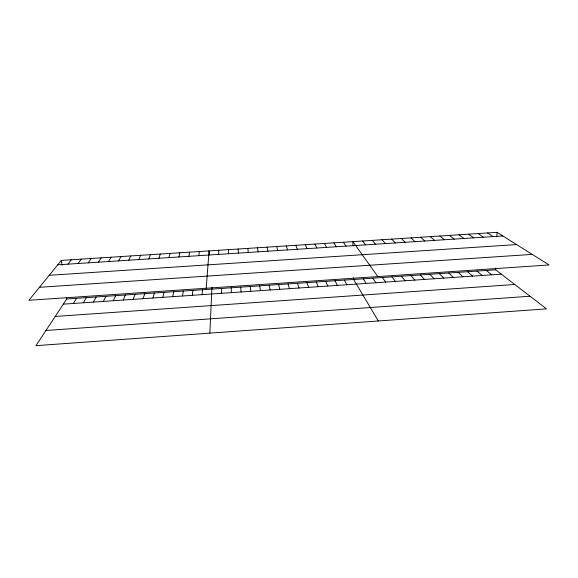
<?xml version="1.0" encoding="UTF-8"?>
<svg xmlns="http://www.w3.org/2000/svg" width="578" height="578" viewBox="0 0 578 578"><rect width="100%" height="100%" fill="white"/><g stroke="black" fill="none" stroke-linecap="round" stroke-linejoin="round"><path stroke-width="0.87" d="M221.605 293.313L221.649 288.444M218.672 254.385L218.773 250.267M66.513 297.41L66.737 298.985L35.952 345.666L546.499 308.862L495.635 269.81L495.7 268.062M496.87 236.807L497.037 232.334L61.347 260.418L28.9 300.285L549.1 264.962L497.037 232.334M209.857 333.13L211.953 287.317M206.201 288.249L209.07 250.895L209.388 254.884M202.069 294.65L202.524 289.744M198.818 255.671L199.345 251.524M192.279 295.322L192.936 290.394M182.467 295.994L183.334 291.052M188.861 256.321L189.606 252.145M172.634 296.666L173.711 291.702M178.891 256.964L179.845 252.781M162.786 297.345L164.073 292.36M168.899 257.615L170.069 253.41M152.924 298.017L154.42 293.017M158.885 258.265L160.272 254.038M143.041 298.696L144.746 293.675M148.857 258.915L150.461 254.674M133.142 299.375L135.057 294.332M123.222 300.054L125.347 294.997M138.814 259.565L140.635 255.303M113.288 300.733L115.622 295.654M128.749 260.216L130.787 255.938M103.332 301.413L105.882 296.319M118.663 260.873L120.918 256.574M93.354 302.099L96.121 296.984M108.563 261.523L111.034 257.21M83.362 302.778L86.346 297.648M73.355 303.464L76.549 298.313M98.441 262.181L101.136 257.853M88.297 262.838L91.216 258.489M78.138 263.496L81.281 259.132M67.966 264.16L71.325 259.775M55.221 316.448L514.752 284.492M45.965 330.486L530.04 296.225M66.737 298.985L495.635 269.81M63.327 304.151L501.307 274.167M39.477 287.295L532.222 254.385M57.764 264.818L502.831 235.961M49.231 275.301L516.573 244.573M487.55 232.941L493.142 236.59M478.042 233.555L483.439 237.218M468.512 234.169L473.714 237.847M458.975 234.784L463.975 238.483M449.409 235.398L454.214 239.111M486.286 270.446L491.77 274.817M439.836 236.019L444.439 239.747M476.922 271.082L482.211 275.468M430.242 236.633L434.649 240.383M467.537 271.718L472.638 276.125M420.632 237.255L424.83 241.019M458.137 272.361L463.05 276.783M448.723 272.997L453.441 277.44M411.001 237.876L415.004 241.655M439.287 273.64L443.81 278.097M401.356 238.497L405.149 242.298M429.844 274.283L434.172 278.762M391.689 239.119L395.287 242.933M420.372 274.926L424.505 279.42M382.007 239.747L385.396 243.576M410.893 275.569L414.831 280.084M372.304 240.369L375.49 244.219M401.392 276.219L405.135 280.749M391.877 276.869L395.417 281.414M362.587 240.997L365.571 244.862M382.34 277.512L385.685 282.078M377.86 276.595L352.855 241.626L352.934 245.578M372.788 278.163L375.938 282.75M343.39 242.233L345.962 246.134M363.222 278.813L366.17 283.415M333.903 242.847L336.273 246.763M378.337 320.985L353.635 279.47L353.599 277.707M324.403 243.461L326.57 247.391M344.315 280.099L346.865 284.737M334.98 280.735L337.335 285.395M314.887 244.075L316.852 248.02M325.624 281.37L327.784 286.045M305.35 244.689L307.113 248.648M316.253 282.006L318.218 286.702M295.799 245.303L297.359 249.284M306.867 282.649L308.638 287.36M286.233 245.917L287.584 249.92M297.468 283.285L299.036 288.01M288.046 283.928L289.419 288.675M276.645 246.539L277.794 250.556M278.61 284.571L279.781 289.332M267.043 247.16L267.99 251.192M269.16 285.214L270.128 289.99M257.427 247.774L258.156 251.827M259.688 285.857L260.461 290.655M61.347 260.418L62.027 265.251M247.789 248.396L248.316 252.463M250.202 286.5L250.773 291.319M238.136 249.017L238.454 253.106M240.701 287.15L241.069 291.984M231.186 287.793L231.345 292.649M228.462 249.645L228.57 253.742"/></g></svg>
